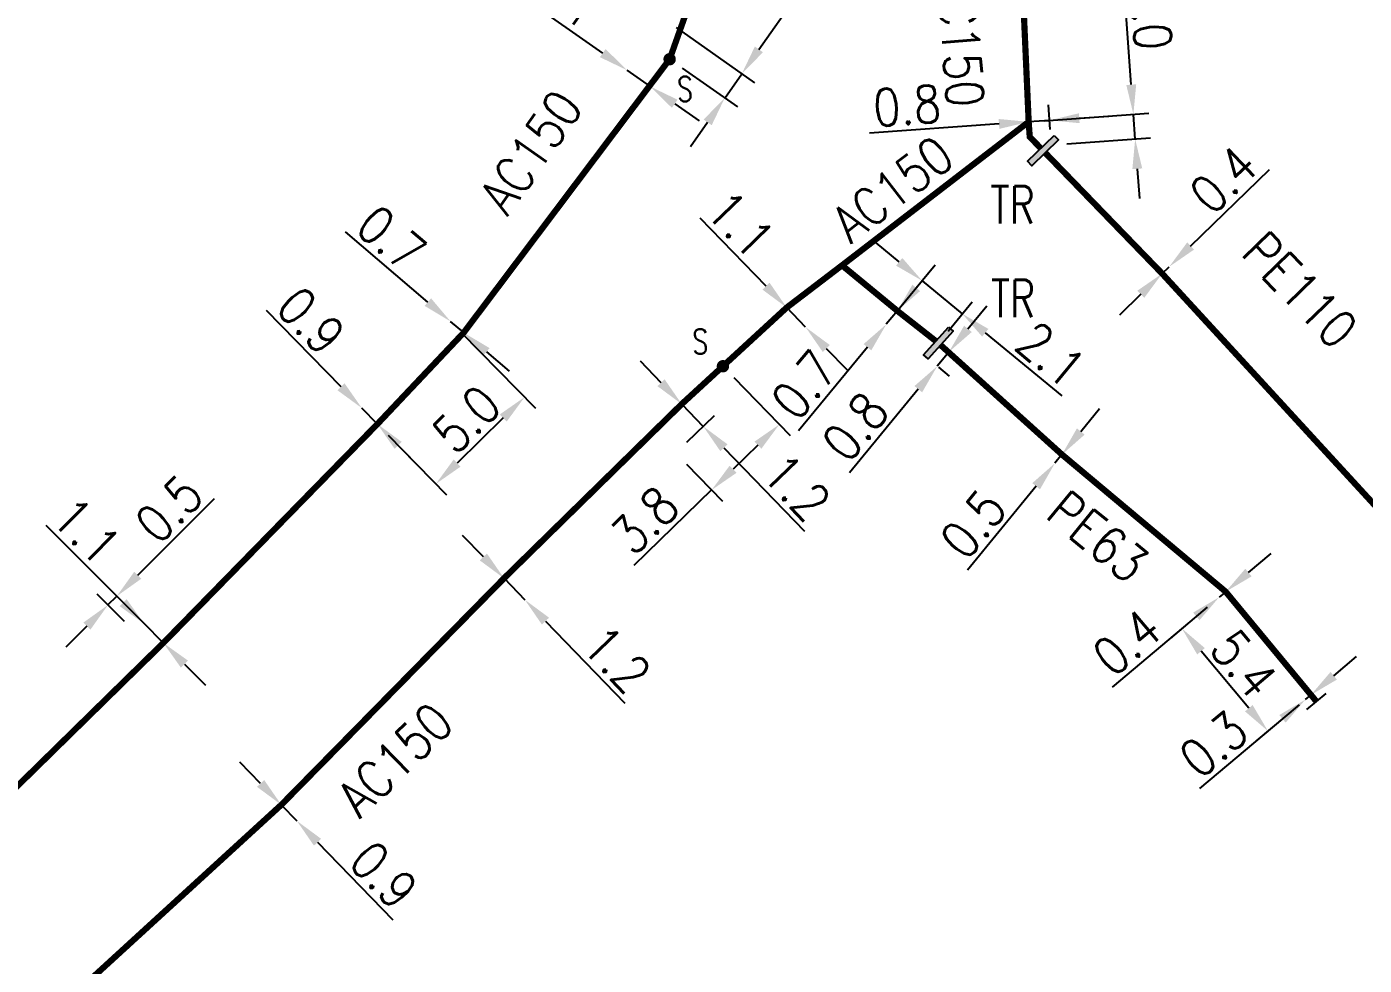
# Model space of a CAD drawing. Header units: millimetres. Extents: x 107999 to 109004, y 120010 to 121005.
# Drawn here: x 108068.5 to 108122.5, y 120840.6 to 120878.4 of the extents above; entities that cross this region are included whole.
import ezdxf
from ezdxf.enums import TextEntityAlignment as Align

# ---------------------------------------------------------------- set-up
doc = ezdxf.new("R2010")
doc.units = ezdxf.units.MM
doc.header["$PDMODE"] = 34
doc.linetypes.add('L_25_AP', pattern=[2000, 1000, 1000])
doc.linetypes.add('L_25_PE', pattern=[2000, 1000, 1000])
doc.layers.get('0').update_dxf_attribs({"linetype": 'CONTINUOUS'})
doc.layers.get('Defpoints').update_dxf_attribs({"linetype": 'CONTINUOUS'})
for name, color, linetype in [('L_150', 1, 'CONTINUOUS'), ('L_300', 7, 'CONTINUOUS'), ('L_340', 7, 'CONTINUOUS')]:
    doc.layers.add(name, color=color, linetype=linetype)
doc.styles.add('G_ROMANS', font='ROMANS.SHX', dxfattribs={"width": 0.75})
doc.styles.get("Standard").update_dxf_attribs({"font": 'romans.shx', "width": 0.85})
doc.dimstyles.get("Standard").update_dxf_attribs({"dimtxt": 1.5, "dimasz": 1.2, "dimexe": 0.625, "dimexo": 0.625, "dimgap": 0.25, "dimtad": 1, "dimdec": 1, "dimzin": 0, "dimdsep": 46, "dimtxsty": 'Standard', "dimcen": -0.5, "dimadec": 0, "dimazin": 0, "dimtfac": 1, "dimtdec": 1, "dimtmove": 0, "dimatfit": 3, "dimfxl": 0, "dimtolj": 1, "dimtzin": 0, "dimarcsym": 0})

# ---------------------------------------------------------------- blocks, each defined once
blk = doc.blocks.new('L_340_19')
at = {"linetype": 'Continuous'}
blk.add_hatch(color=0, dxfattribs=at).paths.add_polyline_path([(0.125, 0.75), (-0.125, 0.75), (-0.125, -0.75), (0.125, -0.75)])
at = {"color": 0, "linetype": 'Continuous'}
blk.add_lwpolyline([(-0.125, 0.75), (0.125, 0.75), (0.125, -0.75), (-0.125, -0.75)], close=True, dxfattribs=at)
at = {"color": 0, "linetype": 'Continuous', "width": 0.75}
for tag, height, flags, p in [('TR', 1.5, 8, (0, 3)), ('DEF_LEG', 1.2, 3, (0, -5)), ('DEF_COUP', 1.2, 3, (0, -7.5)), ('DEF_TYPE', 1.2, 3, (0, -10))]:
    blk.add_attdef(tag, text='', height=height, dxfattribs=dict(at, flags=flags)).set_placement(p, align=Align.MIDDLE)
blk = doc.blocks.new('L_340_07')
at = {"color": 0, "linetype": 'Continuous', "const_width": 0.25, "flags": 128}
blk.add_lwpolyline([(0, 0), (0.35, 0)], dxfattribs=at)
at = {"color": 0, "linetype": 'Continuous', "flags": 128}
blk.add_lwpolyline([(0.35, -0.5), (0.35, 0.5)], dxfattribs=at)
at = {"color": 0, "linetype": 'Continuous', "width": 0.75, "flags": 3}
for tag, p in [('DEF_LEG', (0.723, -3.465)), ('DEF_COUP', (0.723, -5.965)), ('DEF_TYPE', (0.723, -8.465))]:
    blk.add_attdef(tag, text='', height=1.2, dxfattribs=at).set_placement(p, align=Align.MIDDLE)
blk = doc.blocks.new('*D120')
at = {"layer": 'Defpoints', "color": 0, "linetype": 'Continuous', "transparency": 16777216}
for p in [(108103.662, 120866.992), (108103.217, 120866.451), (108103.217, 120866.451)]:
    blk.add_point(p, dxfattribs=at)
at = {"layer": 'L_150', "color": 0, "linetype": 'Continuous', "lineweight": -2, "transparency": 16777216}
for p, q in [((108104.425, 120867.918), (108105.188, 120868.844)), ((108103.662, 120866.992), (108103.217, 120866.451)), ((108102.454, 120865.525), (108099.676, 120862.15))]:
    blk.add_line(p, q, dxfattribs=at)
at = {"layer": 'L_150', "color": 0, "linetype": 'Continuous', "transparency": 16777216}
for points in [[(108104.27, 120868.045), (108104.579, 120867.791), (108103.662, 120866.992)], [(108102.3, 120865.652), (108102.609, 120865.398), (108103.217, 120866.451)]]:
    blk.add_solid(points, dxfattribs=at)
at = {"layer": 'L_150', "color": 0, "linetype": 'Continuous', "transparency": 16777216, "insert": (108099.912, 120864.01), "char_height": 1.5, "attachment_point": 5, "rotation": 50.5324}
blk.add_mtext('\\A1;0.7', dxfattribs=at)
blk = doc.blocks.new('*D121')
at = {"layer": 'Defpoints', "color": 0, "linetype": 'Continuous', "transparency": 16777216}
for p in [(108104.663, 120868.207), (108103.217, 120866.451), (108105.315, 120865.695)]:
    blk.add_point(p, dxfattribs=at)
at = {"layer": 'L_340', "color": 0, "linetype": 'Continuous', "lineweight": -2, "transparency": 16777216}
for p, q in [((108103.736, 120868.97), (108102.81, 120869.732)), ((108103.614, 120866.934), (108105.06, 120868.689)), ((108104.663, 120868.207), (108106.284, 120866.872)), ((108105.712, 120866.178), (108106.681, 120867.354)), ((108107.21, 120866.109), (108110.304, 120863.562))]:
    blk.add_line(p, q, dxfattribs=at)
at = {"layer": 'L_340', "color": 0, "linetype": 'Continuous', "transparency": 16777216}
for points in [[(108103.863, 120869.124), (108103.609, 120868.815), (108104.663, 120868.207)], [(108107.337, 120866.264), (108107.083, 120865.955), (108106.284, 120866.872)]]:
    blk.add_solid(points, dxfattribs=at)
at = {"layer": 'L_340', "color": 0, "linetype": 'Continuous', "transparency": 16777216, "insert": (108109.856, 120865.226), "char_height": 1.5, "attachment_point": 5, "rotation": 320.5324}
blk.add_mtext('\\A1;2.1', dxfattribs=at)
blk = doc.blocks.new('*D122')
at = {"layer": 'Defpoints', "color": 0, "linetype": 'Continuous', "transparency": 16777216}
for p in [(108105.315, 120865.695), (108104.838, 120865.116), (108105.271, 120864.76)]:
    blk.add_point(p, dxfattribs=at)
at = {"layer": 'L_340', "color": 0, "linetype": 'Continuous', "lineweight": -2, "transparency": 16777216}
for p, q in [((108106.51, 120866.266), (108107.273, 120867.192)), ((108105.747, 120865.339), (108105.271, 120864.76)), ((108105.797, 120865.298), (108106.23, 120864.942)), ((108105.321, 120864.719), (108105.753, 120864.363)), ((108104.508, 120863.834), (108101.729, 120860.459))]:
    blk.add_line(p, q, dxfattribs=at)
at = {"layer": 'L_340', "color": 0, "linetype": 'Continuous', "transparency": 16777216}
for points in [[(108106.356, 120866.393), (108106.665, 120866.139), (108105.747, 120865.339)], [(108104.354, 120863.961), (108104.662, 120863.707), (108105.271, 120864.76)]]:
    blk.add_solid(points, dxfattribs=at)
at = {"layer": 'L_340', "color": 0, "linetype": 'Continuous', "transparency": 16777216, "insert": (108101.965, 120862.319), "char_height": 1.5, "attachment_point": 5, "rotation": 50.5324}
blk.add_mtext('\\A1;0.8', dxfattribs=at)
blk = doc.blocks.new('*D123')
at = {"layer": 'Defpoints', "color": 0, "linetype": 'Continuous', "transparency": 16777216}
for p in [(108110.306, 120861.197), (108110.022, 120860.848), (108110.022, 120860.848)]:
    blk.add_point(p, dxfattribs=at)
at = {"layer": 'L_150', "color": 0, "linetype": 'Continuous', "lineweight": -2, "transparency": 16777216}
for p, q in [((108111.065, 120862.127), (108111.824, 120863.056)), ((108110.306, 120861.197), (108110.022, 120860.848)), ((108109.263, 120859.919), (108106.498, 120856.533))]:
    blk.add_line(p, q, dxfattribs=at)
at = {"layer": 'L_150', "color": 0, "linetype": 'Continuous', "transparency": 16777216}
for points in [[(108110.91, 120862.253), (108111.22, 120862), (108110.306, 120861.197)], [(108109.108, 120860.045), (108109.418, 120859.792), (108110.022, 120860.848)]]:
    blk.add_solid(points, dxfattribs=at)
at = {"layer": 'L_150', "color": 0, "linetype": 'Continuous', "transparency": 16777216, "insert": (108106.727, 120858.393), "char_height": 1.5, "attachment_point": 5, "rotation": 50.7733}
blk.add_mtext('\\A1;0.5', dxfattribs=at)
blk = doc.blocks.new('*D124')
at = {"layer": 'Defpoints', "color": 0, "linetype": 'Continuous', "transparency": 16777216}
for p in [(108116.913, 120855.666), (108116.645, 120855.441), (108116.645, 120855.441)]:
    blk.add_point(p, dxfattribs=at)
at = {"layer": 'L_150', "color": 0, "linetype": 'Continuous', "lineweight": -2, "transparency": 16777216}
for p, q in [((108117.832, 120856.438), (108118.751, 120857.21)), ((108116.913, 120855.666), (108116.645, 120855.441)), ((108115.726, 120854.67), (108112.332, 120851.819))]:
    blk.add_line(p, q, dxfattribs=at)
at = {"layer": 'L_150', "color": 0, "linetype": 'Continuous', "transparency": 16777216}
for points in [[(108117.704, 120856.591), (108117.961, 120856.285), (108116.913, 120855.666)], [(108115.598, 120854.823), (108115.855, 120854.516), (108116.645, 120855.441)]]:
    blk.add_solid(points, dxfattribs=at)
at = {"layer": 'L_150', "color": 0, "linetype": 'Continuous', "transparency": 16777216, "insert": (108112.927, 120853.625), "char_height": 1.5, "attachment_point": 5, "rotation": 40.0211}
blk.add_mtext('\\A1;0.4', dxfattribs=at)
blk = doc.blocks.new('*D125')
at = {"layer": 'Defpoints', "color": 0, "linetype": 'Continuous', "transparency": 16777216}
for p in [(108116.645, 120855.441), (108115.146, 120854.182), (108120.355, 120851.505)]:
    blk.add_point(p, dxfattribs=at)
at = {"layer": 'L_340', "color": 0, "linetype": 'Continuous', "lineweight": -2, "transparency": 16777216}
for p, q in [((108116.167, 120855.039), (108114.667, 120853.78)), ((108117.847, 120850.966), (108115.918, 120853.263)), ((108119.876, 120851.103), (108118.14, 120849.645))]:
    blk.add_line(p, q, dxfattribs=at)
at = {"layer": 'L_340', "color": 0, "linetype": 'Continuous', "transparency": 16777216}
for points in [[(108116.071, 120853.392), (108115.764, 120853.135), (108115.146, 120854.182)], [(108118, 120851.095), (108117.694, 120850.837), (108118.619, 120850.047)]]:
    blk.add_solid(points, dxfattribs=at)
at = {"layer": 'L_340', "color": 0, "linetype": 'Continuous', "transparency": 16777216, "insert": (108117.648, 120852.758), "char_height": 1.5, "attachment_point": 5, "rotation": 310.0211}
blk.add_mtext('\\A1;5.4', dxfattribs=at)
blk = doc.blocks.new('*D126')
at = {"layer": 'Defpoints', "color": 0, "linetype": 'Continuous', "transparency": 16777216}
for p in [(108120.125, 120851.312), (108120.125, 120851.312), (108120.355, 120851.505)]:
    blk.add_point(p, dxfattribs=at)
at = {"layer": 'L_340', "color": 0, "linetype": 'Continuous', "lineweight": -2, "transparency": 16777216}
for p, q in [((108121.274, 120852.277), (108122.193, 120853.048)), ((108120.355, 120851.505), (108120.125, 120851.312)), ((108119.206, 120850.54), (108115.858, 120847.729))]:
    blk.add_line(p, q, dxfattribs=at)
at = {"layer": 'L_340', "color": 0, "linetype": 'Continuous', "transparency": 16777216}
for points in [[(108121.145, 120852.43), (108121.402, 120852.123), (108120.355, 120851.505)], [(108119.077, 120850.693), (108119.335, 120850.387), (108120.125, 120851.312)]]:
    blk.add_solid(points, dxfattribs=at)
at = {"layer": 'L_340', "color": 0, "linetype": 'Continuous', "transparency": 16777216, "insert": (108116.43, 120849.515), "char_height": 1.5, "attachment_point": 5, "rotation": 40.0211}
blk.add_mtext('\\A1;0.3', dxfattribs=at)
blk = doc.blocks.new('*D127')
at = {"layer": 'Defpoints', "color": 0, "linetype": 'Continuous', "transparency": 16777216}
for p in [(108114.636, 120868.773), (108114.636, 120868.773), (108114.349, 120868.495)]:
    blk.add_point(p, dxfattribs=at)
at = {"layer": 'L_150', "color": 0, "linetype": 'Continuous', "lineweight": -2, "transparency": 16777216}
for p, q in [((108115.498, 120869.608), (108118.682, 120872.691)), ((108114.349, 120868.495), (108114.636, 120868.773)), ((108113.486, 120867.66), (108112.624, 120866.825))]:
    blk.add_line(p, q, dxfattribs=at)
at = {"layer": 'L_150', "color": 0, "linetype": 'Continuous', "transparency": 16777216}
for points in [[(108115.359, 120869.752), (108115.637, 120869.464), (108114.636, 120868.773)], [(108113.347, 120867.804), (108113.626, 120867.517), (108114.349, 120868.495)]]:
    blk.add_solid(points, dxfattribs=at)
at = {"layer": 'L_150', "color": 0, "linetype": 'Continuous', "transparency": 16777216, "insert": (108116.826, 120872.285), "char_height": 1.5, "attachment_point": 5, "rotation": 44.0743}
blk.add_mtext('\\A1;0.4', dxfattribs=at)
blk = doc.blocks.new('*D183')
at = {"layer": 'Defpoints', "color": 0, "linetype": 'Continuous', "transparency": 16777216}
for p in [(108094.221, 120878.78), (108094.472, 120877.14), (108096.696, 120875.576)]:
    blk.add_point(p, dxfattribs=at)
at = {"layer": 'L_300', "color": 0, "linetype": 'Continuous', "lineweight": -2, "transparency": 16777216}
for p, q in [((108098.075, 120877.536), (108100.486, 120880.962)), ((108094.732, 120878.421), (108097.896, 120876.195)), ((108094.984, 120876.78), (108097.207, 120875.216)), ((108096.696, 120875.576), (108097.384, 120876.554)), ((108096.005, 120874.594), (108095.315, 120873.613))]:
    blk.add_line(p, q, dxfattribs=at)
at = {"layer": 'L_300', "color": 0, "linetype": 'Continuous', "transparency": 16777216}
for points in [[(108097.911, 120877.651), (108098.239, 120877.421), (108097.384, 120876.554)], [(108095.842, 120874.709), (108096.169, 120874.479), (108096.696, 120875.576)]]:
    blk.add_solid(points, dxfattribs=at)
at = {"layer": 'L_300', "color": 0, "linetype": 'Continuous', "transparency": 16777216, "insert": (108098.808, 120880.315), "char_height": 1.5, "attachment_point": 5, "rotation": 54.871}
blk.add_mtext('\\A1;1.2', dxfattribs=at)
blk = doc.blocks.new('*D184')
at = {"layer": 'Defpoints', "color": 0, "linetype": 'Continuous', "transparency": 16777216}
for p in [(108092.755, 120876.697), (108094.472, 120877.14), (108093.695, 120876.035)]:
    blk.add_point(p, dxfattribs=at)
at = {"layer": 'L_300', "color": 0, "linetype": 'Continuous', "lineweight": -2, "transparency": 16777216}
for p, q in [((108091.773, 120877.387), (108088.645, 120879.588)), ((108093.695, 120876.035), (108092.755, 120876.697)), ((108094.113, 120876.629), (108093.335, 120875.524)), ((108094.677, 120875.345), (108095.658, 120874.654))]:
    blk.add_line(p, q, dxfattribs=at)
at = {"layer": 'L_300', "color": 0, "linetype": 'Continuous', "transparency": 16777216}
for points in [[(108091.888, 120877.551), (108091.658, 120877.224), (108092.755, 120876.697)], [(108094.792, 120875.508), (108094.561, 120875.181), (108093.695, 120876.035)]]:
    blk.add_solid(points, dxfattribs=at)
at = {"layer": 'L_300', "color": 0, "linetype": 'Continuous', "transparency": 16777216, "insert": (108090.294, 120879.651), "char_height": 1.5, "attachment_point": 5, "rotation": 324.871}
blk.add_mtext('\\A1;1.1', dxfattribs=at)
blk = doc.blocks.new('*D185')
at = {"layer": 'Defpoints', "color": 0, "linetype": 'Continuous', "transparency": 16777216}
for p in [(108082.049, 120863.071), (108082.678, 120862.427), (108082.678, 120862.427)]:
    blk.add_point(p, dxfattribs=at)
at = {"layer": 'L_150', "color": 0, "linetype": 'Continuous', "lineweight": -2, "transparency": 16777216}
for p, q in [((108081.21, 120863.929), (108078.198, 120867.012)), ((108082.678, 120862.427), (108082.049, 120863.071)), ((108083.516, 120861.569), (108084.355, 120860.71))]:
    blk.add_line(p, q, dxfattribs=at)
at = {"layer": 'L_150', "color": 0, "linetype": 'Continuous', "transparency": 16777216}
for points in [[(108081.353, 120864.069), (108081.067, 120863.789), (108082.049, 120863.071)], [(108083.659, 120861.708), (108083.373, 120861.429), (108082.678, 120862.427)]]:
    blk.add_solid(points, dxfattribs=at)
at = {"layer": 'L_150', "color": 0, "linetype": 'Continuous', "transparency": 16777216, "insert": (108080, 120866.599), "char_height": 1.5, "attachment_point": 5, "rotation": 314.3362}
blk.add_mtext('\\A1;0.9', dxfattribs=at)
blk = doc.blocks.new('*D186')
at = {"layer": 'Defpoints', "color": 0, "linetype": 'Continuous', "transparency": 16777216}
for p in [(108099.196, 120867.125), (108099.196, 120867.125), (108099.961, 120866.335)]:
    blk.add_point(p, dxfattribs=at)
at = {"layer": 'L_150', "color": 0, "linetype": 'Continuous', "lineweight": -2, "transparency": 16777216}
for p, q in [((108098.362, 120867.987), (108095.702, 120870.736)), ((108099.961, 120866.335), (108099.196, 120867.125)), ((108100.795, 120865.473), (108101.63, 120864.611))]:
    blk.add_line(p, q, dxfattribs=at)
at = {"layer": 'L_150', "color": 0, "linetype": 'Continuous', "transparency": 16777216}
for points in [[(108098.506, 120868.126), (108098.218, 120867.848), (108099.196, 120867.125)], [(108100.939, 120865.612), (108100.652, 120865.334), (108099.961, 120866.335)]]:
    blk.add_solid(points, dxfattribs=at)
at = {"layer": 'L_150', "color": 0, "linetype": 'Continuous', "transparency": 16777216, "insert": (108097.333, 120870.488), "char_height": 1.5, "attachment_point": 5, "rotation": 314.0647}
blk.add_mtext('\\A1;1.1', dxfattribs=at)
blk = doc.blocks.new('*D187')
at = {"layer": 'Defpoints', "color": 0, "linetype": 'Continuous', "transparency": 16777216}
for p in [(108108.962, 120874.616), (108113.188, 120874.918), (108109.877, 120873.678)]:
    blk.add_point(p, dxfattribs=at)
at = {"layer": 'L_150', "color": 0, "linetype": 'Continuous', "lineweight": -2, "transparency": 16777216}
for p, q in [((108113.103, 120876.115), (108112.804, 120880.293)), ((108109.585, 120874.66), (108113.812, 120874.962)), ((108113.26, 120873.92), (108113.188, 120874.918)), ((108110.501, 120873.723), (108113.883, 120873.965)), ((108113.345, 120872.723), (108113.431, 120871.526))]:
    blk.add_line(p, q, dxfattribs=at)
at = {"layer": 'L_150', "color": 0, "linetype": 'Continuous', "transparency": 16777216}
for points in [[(108113.302, 120876.129), (108112.903, 120876.1), (108113.188, 120874.918)], [(108113.545, 120872.737), (108113.146, 120872.709), (108113.26, 120873.92)]]:
    blk.add_solid(points, dxfattribs=at)
at = {"layer": 'L_150', "color": 0, "linetype": 'Continuous', "transparency": 16777216, "insert": (108113.908, 120878.874), "char_height": 1.5, "attachment_point": 5, "rotation": 274.0861}
blk.add_mtext('\\A1;1.0', dxfattribs=at)
blk = doc.blocks.new('*D188')
at = {"layer": 'Defpoints', "color": 0, "linetype": 'Continuous', "transparency": 16777216}
for p in [(108108.962, 120874.616), (108108.962, 120874.616), (108109.877, 120873.678)]:
    blk.add_point(p, dxfattribs=at)
at = {"layer": 'L_150', "color": 0, "linetype": 'Continuous', "lineweight": -2, "transparency": 16777216}
for p, q in [((108109.833, 120874.302), (108109.761, 120875.299)), ((108107.765, 120874.53), (108102.542, 120874.157)), ((108109.806, 120874.676), (108108.962, 120874.616)), ((108111.003, 120874.761), (108112.2, 120874.847))]:
    blk.add_line(p, q, dxfattribs=at)
at = {"layer": 'L_150', "color": 0, "linetype": 'Continuous', "transparency": 16777216}
for points in [[(108107.75, 120874.73), (108107.779, 120874.331), (108108.962, 120874.616)], [(108110.989, 120874.961), (108111.017, 120874.562), (108109.806, 120874.676)]]:
    blk.add_solid(points, dxfattribs=at)
at = {"layer": 'L_150', "color": 0, "linetype": 'Continuous', "transparency": 16777216, "insert": (108104.052, 120875.267), "char_height": 1.5, "attachment_point": 5, "rotation": 4.0861}
blk.add_mtext('\\A1;0.8', dxfattribs=at)
blk = doc.blocks.new('*D221')
at = {"layer": 'Defpoints', "color": 0, "linetype": 'Continuous', "transparency": 16777216}
for p in [(108096.623, 120864.76), (108094.721, 120861.264), (108096.168, 120859.769)]:
    blk.add_point(p, dxfattribs=at)
at = {"layer": 'L_300', "color": 0, "linetype": 'Continuous', "lineweight": -2, "transparency": 16777216}
for p, q in [((108097.057, 120864.311), (108099.332, 120861.961)), ((108098.035, 120861.576), (108097.031, 120860.604)), ((108095.156, 120860.815), (108096.603, 120859.32)), ((108096.168, 120859.769), (108093.027, 120856.729))]:
    blk.add_line(p, q, dxfattribs=at)
at = {"layer": 'L_300', "color": 0, "linetype": 'Continuous', "transparency": 16777216}
for points in [[(108097.896, 120861.719), (108098.174, 120861.432), (108098.897, 120862.41)], [(108096.892, 120860.747), (108097.17, 120860.46), (108096.168, 120859.769)]]:
    blk.add_solid(points, dxfattribs=at)
at = {"layer": 'L_300', "color": 0, "linetype": 'Continuous', "transparency": 16777216, "insert": (108093.471, 120858.55), "char_height": 1.5, "attachment_point": 5, "rotation": 44.0647}
blk.add_mtext('\\A1;3.8', dxfattribs=at)
blk = doc.blocks.new('*D222')
at = {"layer": 'Defpoints', "color": 0, "linetype": 'Continuous', "transparency": 16777216}
for p in [(108094.959, 120863.232), (108094.959, 120863.232), (108094.721, 120861.264)]:
    blk.add_point(p, dxfattribs=at)
at = {"layer": 'L_150', "color": 0, "linetype": 'Continuous', "lineweight": -2, "transparency": 16777216}
for p, q in [((108094.124, 120864.094), (108093.29, 120864.957)), ((108094.959, 120863.232), (108095.828, 120862.335)), ((108095.171, 120861.699), (108096.277, 120862.769)), ((108096.662, 120861.472), (108099.918, 120858.109))]:
    blk.add_line(p, q, dxfattribs=at)
at = {"layer": 'L_150', "color": 0, "linetype": 'Continuous', "transparency": 16777216}
for points in [[(108094.268, 120864.234), (108093.981, 120863.955), (108094.959, 120863.232)], [(108096.806, 120861.612), (108096.518, 120861.333), (108095.828, 120862.335)]]:
    blk.add_solid(points, dxfattribs=at)
at = {"layer": 'L_150', "color": 0, "linetype": 'Continuous', "transparency": 16777216, "insert": (108099.597, 120859.878), "char_height": 1.5, "attachment_point": 5, "rotation": 314.0647}
blk.add_mtext('\\A1;1.2', dxfattribs=at)
blk = doc.blocks.new('*D223')
at = {"layer": 'Defpoints', "color": 0, "linetype": 'Continuous', "transparency": 16777216}
for p in [(108085.628, 120866.568), (108082.678, 120862.427), (108085.036, 120860.013)]:
    blk.add_point(p, dxfattribs=at)
at = {"layer": 'L_150', "color": 0, "linetype": 'Continuous', "lineweight": -2, "transparency": 16777216}
for p, q in [((108086.065, 120866.121), (108089.052, 120863.063)), ((108087.757, 120862.672), (108085.894, 120860.852)), ((108083.115, 120861.98), (108085.473, 120859.566))]:
    blk.add_line(p, q, dxfattribs=at)
at = {"layer": 'L_150', "color": 0, "linetype": 'Continuous', "transparency": 16777216}
for points in [[(108087.617, 120862.815), (108087.897, 120862.529), (108088.615, 120863.51)], [(108085.755, 120860.995), (108086.034, 120860.709), (108085.036, 120860.013)]]:
    blk.add_solid(points, dxfattribs=at)
at = {"layer": 'L_150', "color": 0, "linetype": 'Continuous', "transparency": 16777216, "insert": (108086.28, 120862.627), "char_height": 1.5, "attachment_point": 5, "rotation": 44.3362}
blk.add_mtext('\\A1;5.0', dxfattribs=at)
blk = doc.blocks.new('*D224')
at = {"layer": 'Defpoints', "color": 0, "linetype": 'Continuous', "transparency": 16777216}
for p in [(108087.788, 120856.207), (108087.788, 120856.207), (108088.626, 120855.342)]:
    blk.add_point(p, dxfattribs=at)
at = {"layer": 'L_150', "color": 0, "linetype": 'Continuous', "lineweight": -2, "transparency": 16777216}
for p, q in [((108086.953, 120857.068), (108086.118, 120857.93)), ((108087.788, 120856.207), (108088.626, 120855.342)), ((108089.462, 120854.48), (108092.664, 120851.176))]:
    blk.add_line(p, q, dxfattribs=at)
at = {"layer": 'L_150', "color": 0, "linetype": 'Continuous', "transparency": 16777216}
for points in [[(108087.097, 120857.207), (108086.809, 120856.929), (108087.788, 120856.207)], [(108089.605, 120854.619), (108089.318, 120854.341), (108088.626, 120855.342)]]:
    blk.add_solid(points, dxfattribs=at)
at = {"layer": 'L_150', "color": 0, "linetype": 'Continuous', "transparency": 16777216, "insert": (108092.342, 120852.945), "char_height": 1.5, "attachment_point": 5, "rotation": 314.1041}
blk.add_mtext('\\A1;1.2', dxfattribs=at)
blk = doc.blocks.new('*D225')
at = {"layer": 'Defpoints', "color": 0, "linetype": 'Continuous', "transparency": 16777216}
for p in [(108078.8, 120847.071), (108078.8, 120847.071), (108079.426, 120846.425)]:
    blk.add_point(p, dxfattribs=at)
at = {"layer": 'L_150', "color": 0, "linetype": 'Continuous', "lineweight": -2, "transparency": 16777216}
for p, q in [((108077.965, 120847.933), (108077.13, 120848.795)), ((108078.8, 120847.071), (108079.426, 120846.425)), ((108080.261, 120845.563), (108083.302, 120842.426))]:
    blk.add_line(p, q, dxfattribs=at)
at = {"layer": 'L_150', "color": 0, "linetype": 'Continuous', "transparency": 16777216}
for points in [[(108078.108, 120848.072), (108077.821, 120847.794), (108078.8, 120847.071)], [(108080.405, 120845.702), (108080.118, 120845.424), (108079.426, 120846.425)]]:
    blk.add_solid(points, dxfattribs=at)
at = {"layer": 'L_150', "color": 0, "linetype": 'Continuous', "transparency": 16777216, "insert": (108082.938, 120844.239), "char_height": 1.5, "attachment_point": 5, "rotation": 314.1041}
blk.add_mtext('\\A1;0.9', dxfattribs=at)
blk = doc.blocks.new('*D226')
at = {"layer": 'Defpoints', "color": 0, "linetype": 'Continuous', "transparency": 16777216}
for p in [(108071.805, 120855.13), (108072.909, 120854.025), (108074.038, 120853.599)]:
    blk.add_point(p, dxfattribs=at)
at = {"layer": 'L_150', "color": 0, "linetype": 'Continuous', "lineweight": -2, "transparency": 16777216}
for p, q in [((108073.006, 120856.33), (108076.099, 120859.419)), ((108073.597, 120854.041), (108071.716, 120855.924)), ((108072.467, 120854.467), (108071.363, 120855.572)), ((108071.805, 120855.13), (108072.157, 120855.482)), ((108070.956, 120854.282), (108070.107, 120853.434))]:
    blk.add_line(p, q, dxfattribs=at)
at = {"layer": 'L_150', "color": 0, "linetype": 'Continuous', "transparency": 16777216}
for points in [[(108072.865, 120856.471), (108073.148, 120856.188), (108072.157, 120855.482)], [(108070.815, 120854.423), (108071.098, 120854.14), (108071.805, 120855.13)]]:
    blk.add_solid(points, dxfattribs=at)
at = {"layer": 'L_150', "color": 0, "linetype": 'Continuous', "transparency": 16777216, "insert": (108074.271, 120859.006), "char_height": 1.5, "attachment_point": 5, "rotation": 44.9696}
blk.add_mtext('\\A1;0.5', dxfattribs=at)
blk = doc.blocks.new('*D227')
at = {"layer": 'Defpoints', "color": 0, "linetype": 'Continuous', "transparency": 16777216}
for p in [(108073.261, 120854.377), (108073.261, 120854.377), (108074.038, 120853.599)]:
    blk.add_point(p, dxfattribs=at)
at = {"layer": 'L_150', "color": 0, "linetype": 'Continuous', "lineweight": -2, "transparency": 16777216}
for p, q in [((108072.413, 120855.226), (108069.304, 120858.338)), ((108074.038, 120853.599), (108073.261, 120854.377)), ((108074.887, 120852.75), (108075.735, 120851.901))]:
    blk.add_line(p, q, dxfattribs=at)
at = {"layer": 'L_150', "color": 0, "linetype": 'Continuous', "transparency": 16777216}
for points in [[(108072.555, 120855.367), (108072.272, 120855.085), (108073.261, 120854.377)], [(108075.028, 120852.891), (108074.745, 120852.608), (108074.038, 120853.599)]]:
    blk.add_solid(points, dxfattribs=at)
at = {"layer": 'L_150', "color": 0, "linetype": 'Continuous', "transparency": 16777216, "insert": (108070.939, 120858.116), "char_height": 1.5, "attachment_point": 5, "rotation": 314.9696}
blk.add_mtext('\\A1;1.1', dxfattribs=at)
blk = doc.blocks.new('*D229')
at = {"layer": 'Defpoints', "color": 0, "linetype": 'Continuous', "transparency": 16777216}
for p in [(108085.628, 120866.568), (108085.628, 120866.568), (108086.161, 120866.114)]:
    blk.add_point(p, dxfattribs=at)
at = {"layer": 'L_150', "color": 0, "linetype": 'Continuous', "lineweight": -2, "transparency": 16777216}
for p, q in [((108084.714, 120867.345), (108081.385, 120870.178)), ((108086.161, 120866.114), (108085.628, 120866.568)), ((108087.075, 120865.336), (108087.989, 120864.559))]:
    blk.add_line(p, q, dxfattribs=at)
at = {"layer": 'L_150', "color": 0, "linetype": 'Continuous', "transparency": 16777216}
for points in [[(108084.844, 120867.498), (108084.585, 120867.193), (108085.628, 120866.568)], [(108087.205, 120865.489), (108086.945, 120865.184), (108086.161, 120866.114)]]:
    blk.add_solid(points, dxfattribs=at)
at = {"layer": 'L_150', "color": 0, "linetype": 'Continuous', "transparency": 16777216, "insert": (108083.241, 120869.912), "char_height": 1.5, "attachment_point": 5, "rotation": 319.6036}
blk.add_mtext('\\A1;0.7', dxfattribs=at)
blk = doc.blocks.new('L_300_11')
at = {"color": 0, "linetype": 'Continuous', "const_width": 0.248, "flags": 128}
blk.add_lwpolyline([(-0.126, 0, 1), (0.126, 0, 1)], format="xyb", close=True, dxfattribs=at)
at = {"linetype": 'Continuous', "style": 'G_ROMANS', "width": 0.75}
blk.add_attdef('S', text='', height=1, dxfattribs=at).set_placement((0, 1.35), align=Align.MIDDLE_CENTER)
at = {"color": 0, "linetype": 'Continuous', "width": 0.75, "flags": 3}
for tag, p in [('DEF_LEG', (0, -5)), ('DEF_COUP', (0, -7.5)), ('DEF_TYPE', (0, -10))]:
    blk.add_attdef(tag, text='', height=1.2, dxfattribs=at).set_placement(p, align=Align.MIDDLE)

msp = doc.modelspace()

# ---------------------------------------------------------------- linework, layer by layer
at = {"layer": 'L_150', "linetype": 'L_25_AP', "const_width": 0.25, "flags": 128}
for points in [[(108126.84, 121000), (108123.829, 120995.273), (108117.487, 120984.469), (108115.522, 120976.504), (108114.155, 120967.61), (108112.276, 120955.555), (108110.477, 120943.685), (108108.34, 120926.722), (108107.41, 120919.34), (108106, 120912.043), (108104.578, 120905.779), (108103.44, 120903.629), (108101.204, 120899.342), (108095.944, 120881.28), (108094.472, 120877.14), (108086.161, 120866.114), (108082.678, 120862.427), (108074.038, 120853.599), (108054.992, 120834.936), (108045.134, 120825.652), (108043.291, 120823.225), (108040.709, 120821.063), (108038.574, 120819.265), (108033.399, 120815.058), (108031.572, 120813.573), (108030.801, 120814.284), (108030.801, 120814.284), (108030.801, 120814.284)], [(108136.809, 121000), (108135.65, 120998.304), (108135.953, 120997.02), (108135.953, 120997.02), (108130.112, 120986.264), (108127.636, 120981.234), (108124.709, 120975.173), (108122.689, 120966.131), (108120.814, 120956.121), (108117.608, 120940.901), (108116.613, 120936.428), (108116.125, 120932.756), (108114.33, 120920.346), (108112.751, 120909.855), (108109.79, 120896.18), (108108.348, 120887.41), (108108.5, 120884.989), (108108.962, 120874.616), (108109.005, 120874.01), (108109.456, 120873.544)], [(108042.974, 120807.216), (108047.521, 120813.441), (108047.479, 120813.984), (108047.479, 120813.984), (108047.44, 120814.489), (108049.017, 120816.388), (108054.428, 120823.147), (108061.393, 120831.156), (108078.8, 120847.071), (108087.788, 120856.207), (108087.788, 120856.207), (108094.959, 120863.232), (108096.623, 120864.76), (108099.196, 120867.125), (108101.429, 120868.828), (108108.962, 120874.616)], [(108101.429, 120868.828), (108103.662, 120866.992), (108105.217, 120865.773)]]:
    msp.add_lwpolyline(points, dxfattribs=at)
at = {"layer": 'L_150', "linetype": 'L_25_PE', "flags": 128}
msp.add_lwpolyline([(108146.897, 120828.6, 0.25, 0.25, 0), (108141.249, 120835.454, 0.25, 0.25, 0), (108135.045, 120843.936, 0.25, 0.25, 0), (108129.754, 120851.418, 0.25, 0.25, 0), (108129.153, 120850.979, 0.25, 0.25, 0), (108128.249, 120852.196, 0.25, 0.25, 0), (108127.714, 120852.899, 0.25, 0.25, 0), (108128.067, 120853.156, 0.25, 0.25, 0), (108124.746, 120857.175, 0.25, 0.25, 0), (108114.349, 120868.495, 0.25, 0.25, 0), (108109.63, 120873.365, 0, 0, 0)], format="xyseb", dxfattribs=at)
at = {"layer": 'L_150', "linetype": 'L_25_PE', "const_width": 0.25, "flags": 128}
msp.add_lwpolyline([(108120.355, 120851.505), (108116.913, 120855.666), (108110.306, 120861.197), (108105.408, 120865.612)], dxfattribs=at)

# ---------------------------------------------------------------- block references
at = {"layer": 'L_300'}
ref = msp.add_blockref('L_300_11', (108094.472, 120877.14), dxfattribs=dict(at, rotation=207.3138964064954))
ref.add_attrib('S', 'S', dxfattribs={"layer": '0', "linetype": 'Continuous', "height": 1, "style": 'G_ROMANS', "width": 0.75}).set_placement((108095.092, 120875.94), align=Align.MIDDLE_CENTER)
ref = msp.add_blockref('L_300_11', (108096.623, 120864.76), dxfattribs=dict(at, rotation=42.57098155929727))
ref.add_attrib('S', 'S', dxfattribs={"layer": '0', "linetype": 'Continuous', "height": 1, "style": 'G_ROMANS', "width": 0.75}).set_placement((108095.709, 120865.755), align=Align.MIDDLE_CENTER)
at = {"layer": 'L_340'}
ref = msp.add_blockref('L_340_19', (108109.543, 120873.455), dxfattribs=dict(at, rotation=314.0938065291205))
ref.add_attrib('TR', 'TR', dxfattribs={"layer": '0', "color": 0, "linetype": 'Continuous', "height": 1.5, "width": 0.75, "flags": 8}).set_placement((108108.311, 120871.267), align=Align.MIDDLE)
ref = msp.add_blockref('L_340_19', (108105.315, 120865.695), dxfattribs=dict(at, rotation=317.973472303434))
ref.add_attrib('TR', 'TR', dxfattribs={"layer": '0', "color": 0, "linetype": 'Continuous', "height": 1.5, "width": 0.75, "flags": 8}).set_placement((108108.332, 120867.491), align=Align.MIDDLE)
at = {"layer": 'L_340', "rotation": 309.5899035987082}
msp.add_blockref('L_340_07', (108120.355, 120851.505), dxfattribs=at)

# ---------------------------------------------------------------- texts
at = {"layer": 'L_150', "linetype": 'Continuous', "width": 0.85}
for s, rotation, p in [('PE110', 314.0743, (108117.474, 120869.279)), ('PE63', 320.8413, (108109.584, 120858.686))]:
    msp.add_text(s, height=1.5, rotation=rotation, dxfattribs=at).set_placement(p)
at = {"layer": 'L_150', "linetype": 'Continuous', "char_height": 1.5, "attachment_point": 9}
for insert, rotation in [((108105.672, 120875.15), 274.3102), ((108091.042, 120875.187), 54.871), ((108106.074, 120872.961), 37.5373), ((108085.855, 120850.242), 44.1041)]:
    msp.add_mtext('AC150', dxfattribs=dict(at, insert=insert, rotation=rotation))

# ---------------------------------------------------------------- dimensions: what is measured, and where the dimension line sits
at = {"layer": 'L_150', "linetype": 'Continuous'}
for base, p1, p2, angle, picture, middle in [((108113.188, 120874.918), (108109.877, 120873.678), (108108.962, 120874.616), 94.0861, '*D187', (108112.911, 120878.802)), ((108108.962, 120874.616), (108109.877, 120873.678), (108108.962, 120874.616), 4.0861, '*D188', (108104.124, 120874.27)), ((108114.636, 120868.773), (108114.349, 120868.495), (108114.636, 120868.773), 224.0743, '*D127', (108117.521, 120871.567)), ((108099.196, 120867.125), (108099.961, 120866.335), (108099.196, 120867.125), 314.0647, '*D186', (108096.615, 120869.792)), ((108085.628, 120866.568), (108086.161, 120866.114), (108085.628, 120866.568), 319.6036, '*D229', (108082.593, 120869.151)), ((108103.217, 120866.451), (108103.662, 120866.992), (108103.217, 120866.451), 50.5324, '*D120', (108100.684, 120863.374)), ((108082.678, 120862.427), (108082.049, 120863.071), (108082.678, 120862.427), 314.3362, '*D185', (108079.285, 120865.9)), ((108085.036, 120860.013), (108085.628, 120866.568), (108082.678, 120862.427), 224.3362, '*D223', (108086.979, 120861.912)), ((108094.959, 120863.232), (108094.721, 120861.264), (108094.959, 120863.232), 314.0647, '*D222', (108098.878, 120859.183)), ((108110.0218, 120860.8484), (108110.3064, 120861.197), (108110.0218, 120860.8484), 50.7733, '*D123', (108107.5013, 120857.7609)), ((108071.805, 120855.13), (108074.038, 120853.599), (108072.909, 120854.025), 224.9696, '*D226', (108074.977, 120858.299)), ((108073.261, 120854.377), (108074.038, 120853.599), (108073.261, 120854.377), 134.9696, '*D227', (108070.232, 120857.41)), ((108087.788, 120856.207), (108088.626, 120855.342), (108087.788, 120856.207), 134.1041, '*D224', (108091.624, 120852.249)), ((108116.64526, 120855.44132), (108116.91329, 120855.6664), (108116.64526, 120855.44132), 40.02112, '*D124', (108113.56972, 120852.85871)), ((108078.8, 120847.071), (108079.426, 120846.425), (108078.8, 120847.071), 134.1041, '*D225', (108082.22, 120843.543))]:
    dim = msp.add_linear_dim(base=base, p1=p1, p2=p2, angle=angle, dimstyle='Standard', dxfattribs=at)
    dim.commit()
    dim.dimension.update_dxf_attribs({"geometry": picture, "text_midpoint": middle, "dimtype": 160})
at = {"layer": 'L_300', "linetype": 'Continuous'}
for base, p1, p2, angle, picture, middle in [((108096.696, 120875.576), (108094.221, 120878.78), (108094.472, 120877.14), 234.871, '*D183', (108099.626, 120879.74)), ((108093.695, 120876.035), (108092.755, 120876.697), (108094.472, 120877.14), 324.871, '*D184', (108089.718, 120878.833)), ((108096.168, 120859.769), (108096.623, 120864.76), (108094.721, 120861.264), 224.0647, '*D221', (108094.167, 120857.832))]:
    dim = msp.add_linear_dim(base=base, p1=p1, p2=p2, angle=angle, dimstyle='Standard', dxfattribs=at)
    dim.commit()
    dim.dimension.update_dxf_attribs({"geometry": picture, "text_midpoint": middle, "dimtype": 160})
at = {"layer": 'L_340', "linetype": 'Continuous'}
for base, p1, p2, angle, picture, middle in [((108104.663, 120868.207), (108105.315, 120865.695), (108103.217, 120866.451), 320.5324, '*D121', (108109.22, 120864.454)), ((108105.271, 120864.76), (108105.315, 120865.695), (108104.838, 120865.116), 50.5324, '*D122', (108102.737, 120861.683)), ((108115.146, 120854.182), (108120.355, 120851.505), (108116.645, 120855.441), 310.0211, '*D125', (108116.882, 120852.115)), ((108120.125, 120851.312), (108120.355, 120851.505), (108120.125, 120851.312), 40.0211, '*D126', (108117.073, 120848.749))]:
    dim = msp.add_linear_dim(base=base, p1=p1, p2=p2, angle=angle, dimstyle='Standard', dxfattribs=at)
    dim.commit()
    dim.dimension.update_dxf_attribs({"geometry": picture, "text_midpoint": middle, "dimtype": 160})

doc.saveas('drawing.dxf')
